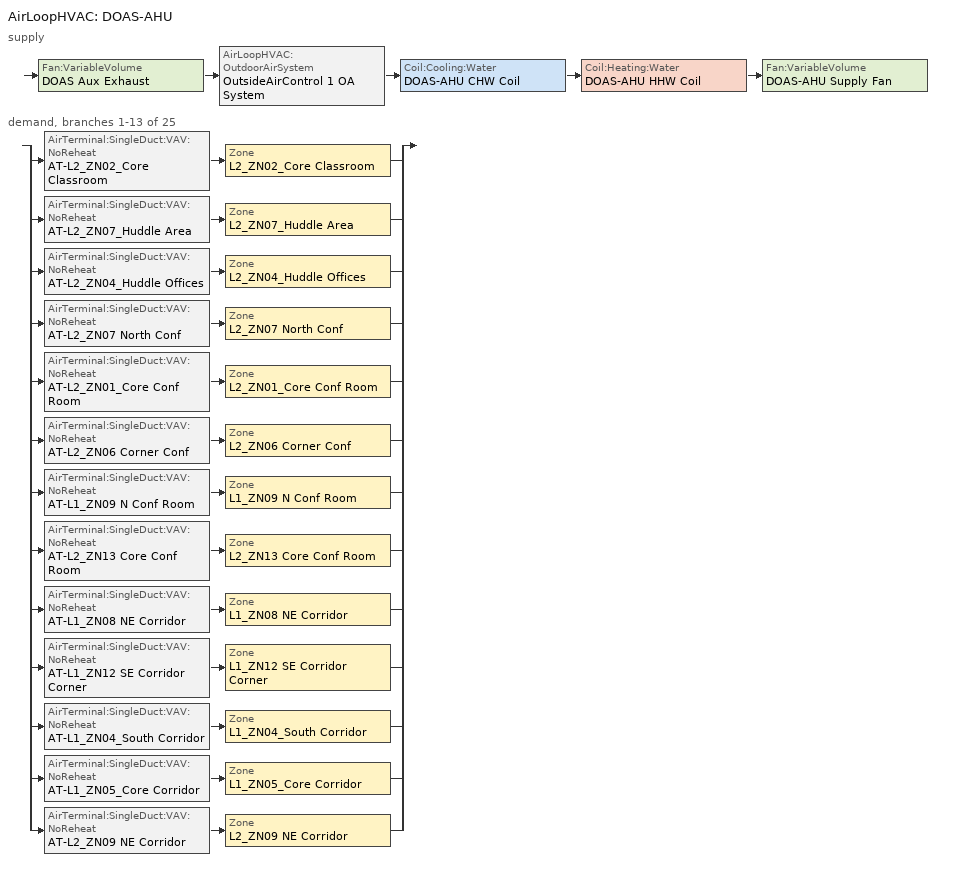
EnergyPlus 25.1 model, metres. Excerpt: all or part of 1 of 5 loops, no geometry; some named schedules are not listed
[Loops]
AirLoopHVAC 'DOAS-AHU'
 supply: Fan:VariableVolume 'DOAS Aux Exhaust' > AirLoopHVAC:OutdoorAirSystem 'OutsideAirControl 1 OA System' > Coil:Cooling:Water 'DOAS-AHU CHW Coil' > Coil:Heating:Water 'DOAS-AHU HHW Coil' > Fan:VariableVolume 'DOAS-AHU Supply Fan'
 demand, branches 1-13 of 25: split
  | AirTerminal:SingleDuct:VAV:NoReheat 'AT-L2_ZN02_Core Classroom' > Zone 'L2_ZN02_Core Classroom'
  | AirTerminal:SingleDuct:VAV:NoReheat 'AT-L2_ZN07_Huddle Area' > Zone 'L2_ZN07_Huddle Area'
  | AirTerminal:SingleDuct:VAV:NoReheat 'AT-L2_ZN04_Huddle Offices' > Zone 'L2_ZN04_Huddle Offices'
  | AirTerminal:SingleDuct:VAV:NoReheat 'AT-L2_ZN07 North Conf' > Zone 'L2_ZN07 North Conf'
  | AirTerminal:SingleDuct:VAV:NoReheat 'AT-L2_ZN01_Core Conf Room' > Zone 'L2_ZN01_Core Conf Room'
  | AirTerminal:SingleDuct:VAV:NoReheat 'AT-L2_ZN06 Corner Conf' > Zone 'L2_ZN06 Corner Conf'
  | AirTerminal:SingleDuct:VAV:NoReheat 'AT-L1_ZN09 N Conf Room' > Zone 'L1_ZN09 N Conf Room'
  | AirTerminal:SingleDuct:VAV:NoReheat 'AT-L2_ZN13 Core Conf Room' > Zone 'L2_ZN13 Core Conf Room'
  | AirTerminal:SingleDuct:VAV:NoReheat 'AT-L1_ZN08 NE Corridor' > Zone 'L1_ZN08 NE Corridor'
  | AirTerminal:SingleDuct:VAV:NoReheat 'AT-L1_ZN12 SE Corridor Corner' > Zone 'L1_ZN12 SE Corridor Corner'
  | AirTerminal:SingleDuct:VAV:NoReheat 'AT-L1_ZN04_South Corridor' > Zone 'L1_ZN04_South Corridor'
  | AirTerminal:SingleDuct:VAV:NoReheat 'AT-L1_ZN05_Core Corridor' > Zone 'L1_ZN05_Core Corridor'
  | AirTerminal:SingleDuct:VAV:NoReheat 'AT-L2_ZN09 NE Corridor' > Zone 'L2_ZN09 NE Corridor'
[ZoneControl:Thermostat] Temperature Difference Between Cutout And Setpoint {deltaC}=0
Name | Zone or ZoneList | Control Type Schedule | Control 1
L1_ZN04_South Corridor Thermostat | L1_ZN04_South Corridor | L1_ZN04_South Corridor Thermostat Schedule | L1_ZN04_South Corridor Thermostat
L1_ZN05_Core Corridor Thermostat | L1_ZN05_Core Corridor | L1_ZN05_Core Corridor Thermostat Schedule | L1_ZN05_Core Corridor Thermostat
L1_ZN08 NE Corridor Thermostat | L1_ZN08 NE Corridor | L1_ZN08 NE Corridor Thermostat Schedule | L1_ZN08 NE Corridor Thermostat
L1_ZN09 N Conf Room Thermostat | L1_ZN09 N Conf Room | L1_ZN09 N Conf Room Thermostat Schedule | L1_ZN09 N Conf Room Thermostat
L1_ZN12 SE Corridor Corner Thermostat | L1_ZN12 SE Corridor Corner | L1_ZN12 SE Corridor Corner Thermostat Schedule | L1_ZN12 SE Corridor Corner Thermostat
L2_ZN01_Core Conf Room Thermostat | L2_ZN01_Core Conf Room | L2_ZN01_Core Conf Room Thermostat Schedule | L2_ZN01_Core Conf Room Thermostat
L2_ZN02_Core Classroom Thermostat | L2_ZN02_Core Classroom | L2_ZN02_Core Classroom Thermostat Schedule | L2_ZN02_Core Classroom Thermostat
L2_ZN04_Huddle Offices Thermostat | L2_ZN04_Huddle Offices | L2_ZN04_Huddle Offices Thermostat Schedule | L2_ZN04_Huddle Offices Thermostat
L2_ZN06 Corner Conf Thermostat | L2_ZN06 Corner Conf | L2_ZN06 Corner Conf Thermostat Schedule | L2_ZN06 Corner Conf Thermostat
L2_ZN07 North Conf Thermostat | L2_ZN07 North Conf | L2_ZN07 North Conf Thermostat Schedule | L2_ZN07 North Conf Thermostat
L2_ZN07_Huddle Area Thermostat | L2_ZN07_Huddle Area | L2_ZN07_Huddle Area Thermostat Schedule | L2_ZN07_Huddle Area Thermostat
L2_ZN09 NE Corridor Thermostat | L2_ZN09 NE Corridor | L2_ZN09 NE Corridor Thermostat Schedule | L2_ZN09 NE Corridor Thermostat
L2_ZN13 Core Conf Room Thermostat | L2_ZN13 Core Conf Room | L2_ZN13 Core Conf Room Thermostat Schedule | L2_ZN13 Core Conf Room Thermostat
[ThermostatSetpoint:DualSetpoint] Heating Setpoint Temperature Schedule=SchoolHtgSetpt; Cooling Setpoint Temperature Schedule=SchoolClgSetpt
L1_ZN04_South Corridor Thermostat; L1_ZN05_Core Corridor Thermostat; L1_ZN08 NE Corridor Thermostat; L1_ZN09 N Conf Room Thermostat; L1_ZN12 SE Corridor Corner Thermostat; L2_ZN01_Core Conf Room Thermostat; L2_ZN02_Core Classroom Thermostat; L2_ZN04_Huddle Offices Thermostat; L2_ZN06 Corner Conf Thermostat; L2_ZN07 North Conf Thermostat; L2_ZN07_Huddle Area Thermostat; L2_ZN09 NE Corridor Thermostat; L2_ZN13 Core Conf Room Thermostat
[AirTerminal:SingleDuct:VAV:NoReheat] Availability Schedule=Always On Discrete; Zone Minimum Air Flow Input Method=FixedFlowRate; Constant Minimum Air Flow Fraction=0.3
Name | Maximum Air Flow Rate {m3/s} | Fixed Minimum Air Flow Rate {m3/s} | Design Specification Outdoor Air Object
AT-L1_ZN04_South Corridor | 0.0500793 | 0.0500793
AT-L1_ZN05_Core Corridor | 0.135542 | 0.135542
AT-L1_ZN08 NE Corridor | 0.16132 | 0.16132
AT-L1_ZN09 N Conf Room | 0.943895 | 0.107391 | L1_ZN09 N Conf Room Design Specification Outdoor Air
AT-L1_ZN12 SE Corridor Corner | 0.0347549 | 0.0347549
AT-L2_ZN01_Core Conf Room | 0.202791 | 0.0740391 | L2_ZN01_Core Conf Room Design Specification Outdoor Air
AT-L2_ZN02_Core Classroom | 0.309596 | 0.0888677 | L2_ZN02_Core Classroom Design Specification Outdoor Air
AT-L2_ZN04_Huddle Offices | 0.117987 | 0.117987
AT-L2_ZN06 Corner Conf | 0.117987 | 0.0255663 | L2_ZN06 Corner Conf Design Specification Outdoor Air
AT-L2_ZN07 North Conf | 0.188779 | 0.0559616 | L2_ZN07 North Conf Design Specification Outdoor Air
AT-L2_ZN07_Huddle Area | 0.283168 | 0.0838415 | L2_ZN07_Huddle Area Design Specification Outdoor Air
AT-L2_ZN09 NE Corridor | 0.0637327 | 0.0637327
AT-L2_ZN13 Core Conf Room | 0.0848038 | 0.0740391 | L2_ZN13 Core Conf Room Design Specification Outdoor Air
[Fan:VariableVolume] Availability Schedule=AllOnHVACAvail; Maximum Flow Rate {m3/s}=8.29613; Fan Power Minimum Flow Rate Input Method=FixedFlowRate; Fan Power Minimum Flow Fraction=0; Motor In Airstream Fraction=1; Fan Power Coefficient 1=0.04076; Fan Power Coefficient 2=0.088045; Fan Power Coefficient 3=-0.072926; Fan Power Coefficient 4=0.94374; Fan Power Coefficient 5=0
Name | Fan Total Efficiency | Pressure Rise {Pa} | Fan Power Minimum Air Flow Rate {m3/s} | Motor Efficiency
DOAS Aux Exhaust | 0.56225 | 357.575 | 2.49849 | 0.865
DOAS-AHU Supply Fan | 0.6006 | 636.606 | 4.80287 | 0.924
[Coil:Cooling:Water]
DOAS-AHU CHW Coil: Availability Schedule=Always On Discrete; Design Water Flow Rate {m3/s}=0.00325842; Design Air Flow Rate {m3/s}=8.29613; Design Inlet Water Temperature {C}=6.66667; Design Inlet Air Temperature {C}=Autosize; Design Outlet Air Temperature {C}=Autosize; Design Inlet Air Humidity Ratio {kgWater/kgDryAir}=Autosize; Design Outlet Air Humidity Ratio {kgWater/kgDryAir}=Autosize; Type of Analysis=DetailedAnalysis; Heat Exchanger Configuration=CrossFlow
[Coil:Heating:Water]
DOAS-AHU HHW Coil: Availability Schedule=Always On Discrete; U-Factor Times Area Value {W/K}=Autosize; Maximum Water Flow Rate {m3/s}=Autosize; Performance Input Method=NominalCapacity; Rated Capacity {W}=90852; Rated Inlet Water Temperature {C}=54.4444; Rated Inlet Air Temperature {C}=16.6; Rated Outlet Water Temperature {C}=48.8889; Rated Outlet Air Temperature {C}=32.2; Rated Ratio for Air and Water Convection=0.5
[Zone equipment]
L1_ZN04_South Corridor: AT-L1_ZN04_South Corridor, FC-L1_ZN04_South Corridor
L1_ZN05_Core Corridor: AT-L1_ZN05_Core Corridor, FC-L1_ZN05_Core Corridor
L1_ZN08 NE Corridor: AT-L1_ZN08 NE Corridor, FC-L1_ZN08 NE Corridor
L1_ZN09 N Conf Room: AT-L1_ZN09 N Conf Room, FC-L1_ZN09 N Conf Room
L1_ZN12 SE Corridor Corner: AT-L1_ZN12 SE Corridor Corner, FC-L1_ZN12 SE Corridor Corner
L2_ZN01_Core Conf Room: AT-L2_ZN01_Core Conf Room, FC-L2_ZN01_Core Conf Room
L2_ZN02_Core Classroom: AT-L2_ZN02_Core Classroom, FC-L2_ZN02_Core Classroom
L2_ZN04_Huddle Offices: AT-L2_ZN04_Huddle Offices, FC-L2_ZN04_Huddle Offices
L2_ZN06 Corner Conf: AT-L2_ZN06 Corner Conf, FC-L2_ZN06 Corner Conf
L2_ZN07 North Conf: AT-L2_ZN07 North Conf, FC-L2_ZN07 North Conf
L2_ZN07_Huddle Area: AT-L2_ZN07_Huddle Area, FC-L2_ZN07_Huddle Area
L2_ZN09 NE Corridor: AT-L2_ZN09 NE Corridor, FC-L2_ZN09 NE Corridor
L2_ZN13 Core Conf Room: AT-L2_ZN13 Core Conf Room, FC-L2_ZN13 Core Conf Room
[Sizing:Zone] Zone Cooling Design Supply Air Temperature Input Method=TemperatureDifference; Zone Cooling Design Supply Air Temperature {C}=14; Zone Cooling Design Supply Air Temperature Difference {deltaC}=11.1111; Zone Heating Design Supply Air Temperature Input Method=TemperatureDifference; Zone Heating Design Supply Air Temperature {C}=40; Zone Heating Design Supply Air Temperature Difference {deltaC}=13.8889; Zone Cooling Design Supply Air Humidity Ratio {kgWater/kgDryAir}=0.0085; Zone Heating Design Supply Air Humidity Ratio {kgWater/kgDryAir}=0.008; Zone Heating Sizing Factor=1; Zone Cooling Sizing Factor=1; Cooling Design Air Flow Method=DesignDay; Cooling Design Air Flow Rate {m3/s}=0; Cooling Minimum Air Flow per Zone Floor Area {m3/s-m2}=0; Cooling Minimum Air Flow {m3/s}=0; Cooling Minimum Air Flow Fraction=0; Heating Design Air Flow Method=DesignDay; Heating Design Air Flow Rate {m3/s}=0; Heating Maximum Air Flow per Zone Floor Area {m3/s-m2}=0; Heating Maximum Air Flow {m3/s}=0; Heating Maximum Air Flow Fraction=0; Account for Dedicated Outdoor Air System=Yes; Dedicated Outdoor Air System Control Strategy=NeutralSupplyAir; Dedicated Outdoor Air Low Setpoint Temperature for Design {C}=12.7778; Dedicated Outdoor Air High Setpoint Temperature for Design {C}=15.5556; Zone Load Sizing Method=Sensible Load Only No Latent Load; Zone Latent Cooling Design Supply Air Humidity Ratio Input Method=HumidityRatioDifference; Zone Cooling Design Supply Air Humidity Ratio Difference {kgWater/kgDryAir}=0.005; Zone Latent Heating Design Supply Air Humidity Ratio Input Method=HumidityRatioDifference; Zone Humidification Design Supply Air Humidity Ratio Difference {kgWater/kgDryAir}=0.005; Type of Space Sum to Use=Coincident
Name | Design Specification Outdoor Air Object
L1_ZN04_South Corridor | L1_ZN04_South Corridor Design Specification Outdoor Air
L1_ZN05_Core Corridor | L1_ZN05_Core Corridor Design Specification Outdoor Air
L1_ZN08 NE Corridor | L1_ZN08 NE Corridor Design Specification Outdoor Air
L1_ZN09 N Conf Room | L1_ZN09 N Conf Room Design Specification Outdoor Air
L1_ZN12 SE Corridor Corner | L1_ZN12 SE Corridor Corner Design Specification Outdoor Air
L2_ZN01_Core Conf Room | L2_ZN01_Core Conf Room Design Specification Outdoor Air
L2_ZN02_Core Classroom | L2_ZN02_Core Classroom Design Specification Outdoor Air
L2_ZN04_Huddle Offices | L2_ZN04_Huddle Offices Design Specification Outdoor Air
L2_ZN06 Corner Conf | L2_ZN06 Corner Conf Design Specification Outdoor Air
L2_ZN07 North Conf | L2_ZN07 North Conf Design Specification Outdoor Air
L2_ZN07_Huddle Area | L2_ZN07_Huddle Area Design Specification Outdoor Air
L2_ZN09 NE Corridor | L2_ZN09 NE Corridor Design Specification Outdoor Air
L2_ZN13 Core Conf Room | L2_ZN13 Core Conf Room Design Specification Outdoor Air
[DesignSpecification:OutdoorAir] Outdoor Air Method=Maximum; Outdoor Air Flow per Zone {m3/s}=0; Outdoor Air Flow Air Changes per Hour {1/hr}=0
Name | Outdoor Air Flow per Person {m3/s-person} | Outdoor Air Flow per Zone Floor Area {m3/s-m2}
L1_ZN01_SE_Open Office Design Specification Outdoor Air; L1_ZN02 Core_Open Office Design Specification Outdoor Air; L1_ZN03_South Open Office Design Specification Outdoor Air; L1_ZN14_Core Open Office Design Specification Outdoor Air; L2_ZN03_South Open Office Design Specification Outdoor Air; L2_ZN05_Core Open Office Cor Design Specification Outdoor Air | 0 | 0.006604
L1_ZN04_South Corridor Design Specification Outdoor Air; L1_ZN05_Core Corridor Design Specification Outdoor Air; L1_ZN08 NE Corridor Design Specification Outdoor Air; L1_ZN12 SE Corridor Corner Design Specification Outdoor Air; L1_ZN13 Elec Room Design Specification Outdoor Air; L2_ZN09 NE Corridor Design Specification Outdoor Air; L2_ZN12 Storage Design Specification Outdoor Air | 0 | 0.000762
L1_ZN05_Fitness Center Design Specification Outdoor Air | 0 | 0.00194642
L1_ZN09 N Conf Room Design Specification Outdoor Air; L1_ZN13 Lobby NW Design Specification Outdoor Air; L2_ZN01_Core Conf Room Design Specification Outdoor Air; L2_ZN02_Core Classroom Design Specification Outdoor Air; L2_ZN06 Corner Conf Design Specification Outdoor Air; L2_ZN07 North Conf Design Specification Outdoor Air; L2_ZN07_Huddle Area Design Specification Outdoor Air; L2_ZN11_Breakroom Design Specification Outdoor Air; L2_ZN13 Core Conf Room Design Specification Outdoor Air | 0.00707921 | 0.000762
L2_ZN04_Huddle Offices Design Specification Outdoor Air | 0 | 0.003579
L2_ZN08_Recep Corridor Design Specification Outdoor Air | 0 | 0.000861334
[AirLoopHVAC]
DOAS-AHU: Design Supply Air Flow Rate {m3/s}=8.29613; Design Return Air Flow Fraction of Supply Air Flow=0
[Sizing:System]
DOAS-AHU: Type of Load to Size On=Sensible; Design Outdoor Air Flow Rate {m3/s}=Autosize; Central Heating Maximum System Air Flow Ratio=0.57893; Preheat Design Temperature {C}=5.68434e-14; Preheat Design Humidity Ratio {kgWater/kgDryAir}=0; Precool Design Temperature {C}=5.68434e-14; Precool Design Humidity Ratio {kgWater/kgDryAir}=0; Central Cooling Design Supply Air Temperature {C}=12.7778; Central Heating Design Supply Air Temperature {C}=15.5556; Type of Zone Sum to Use=Coincident; 100% Outdoor Air in Cooling=No; 100% Outdoor Air in Heating=No; Central Cooling Design Supply Air Humidity Ratio {kgWater/kgDryAir}=0.0085; Central Heating Design Supply Air Humidity Ratio {kgWater/kgDryAir}=0.008; Cooling Supply Air Flow Rate Method=DesignDay; Cooling Supply Air Flow Rate {m3/s}=0; Cooling Supply Air Flow Rate Per Floor Area {m3/s-m2}=0.00996765; Cooling Fraction of Autosized Cooling Supply Air Flow Rate=1; Cooling Supply Air Flow Rate Per Unit Cooling Capacity {m3/s-W}=3.94755e-05; Heating Supply Air Flow Rate Method=DesignDay; Heating Supply Air Flow Rate {m3/s}=0; Heating Supply Air Flow Rate Per Floor Area {m3/s-m2}=0.00996765; Heating Fraction of Autosized Heating Supply Air Flow Rate=1; Heating Fraction of Autosized Cooling Supply Air Flow Rate=1; Heating Supply Air Flow Rate Per Unit Heating Capacity {m3/s-W}=3.15882e-05; System Outdoor Air Method=ZoneSum; Zone Maximum Outdoor Air Fraction=1; Cooling Design Capacity Method=CoolingDesignCapacity; Cooling Design Capacity {W}=Autosize; Cooling Design Capacity Per Floor Area {W/m2}=234.7; Fraction of Autosized Cooling Design Capacity=1; Heating Design Capacity Method=HeatingDesignCapacity; Heating Design Capacity {W}=Autosize; Heating Design Capacity Per Floor Area {W/m2}=157; Fraction of Autosized Heating Design Capacity=1; Central Cooling Capacity Control Method=OnOff; Occupant Diversity=Autosize
[Controller:OutdoorAir]
OutsideAirControl 1: Minimum Outdoor Air Flow Rate {m3/s}=8.29613; Maximum Outdoor Air Flow Rate {m3/s}=8.29613; Economizer Control Type=NoEconomizer; Economizer Control Action Type=ModulateFlow; Economizer Maximum Limit Enthalpy {J/kg}=64000; Lockout Type=NoLockout; Minimum Limit Type=ProportionalMinimum; Minimum Outdoor Air Schedule=Always On Discrete; Mechanical Ventilation Controller=OutsideAirControl 1 Mech Vent Controller; High Humidity Control=No; High Humidity Outdoor Air Flow Ratio=1; Control High Indoor Humidity Based on Outdoor Humidity Ratio=Yes; Heat Recovery Bypass Control Type=BypassWhenOAFlowGreaterThanMinimum; Economizer Operation Staging=InterlockedWithMechanicalCooling
[Controller:MechanicalVentilation]
OutsideAirControl 1 Mech Vent Controller: Availability Schedule=Always On Discrete; Demand Controlled Ventilation=Yes; System Outdoor Air Method=ZoneSum; Zone or ZoneList Name 1=L2_ZN02_Core Classroom; Design Specification Outdoor Air Object Name 1=L2_ZN02_Core Classroom Design Specification Outdoor Air; Zone or ZoneList Name 2=L2_ZN07_Huddle Area; Design Specification Outdoor Air Object Name 2=L2_ZN07_Huddle Area Design Specification Outdoor Air; Zone or ZoneList Name 3=L2_ZN04_Huddle Offices; Design Specification Outdoor Air Object Name 3=L2_ZN04_Huddle Offices Design Specification Outdoor Air; Zone or ZoneList Name 4=L2_ZN07 North Conf; Design Specification Outdoor Air Object Name 4=L2_ZN07 North Conf Design Specification Outdoor Air; Zone or ZoneList Name 5=L2_ZN01_Core Conf Room; Design Specification Outdoor Air Object Name 5=L2_ZN01_Core Conf Room Design Specification Outdoor Air; Zone or ZoneList Name 6=L2_ZN06 Corner Conf; Design Specification Outdoor Air Object Name 6=L2_ZN06 Corner Conf Design Specification Outdoor Air; Zone or ZoneList Name 7=L1_ZN09 N Conf Room; Design Specification Outdoor Air Object Name 7=L1_ZN09 N Conf Room Design Specification Outdoor Air; Zone or ZoneList Name 8=L2_ZN13 Core Conf Room; Design Specification Outdoor Air Object Name 8=L2_ZN13 Core Conf Room Design Specification Outdoor Air; Zone or ZoneList Name 9=L1_ZN08 NE Corridor; Design Specification Outdoor Air Object Name 9=L1_ZN08 NE Corridor Design Specification Outdoor Air; Zone or ZoneList Name 10=L1_ZN12 SE Corridor Corner; Design Specification Outdoor Air Object Name 10=L1_ZN12 SE Corridor Corner Design Specification Outdoor Air; Zone or ZoneList Name 11=L1_ZN04_South Corridor; Design Specification Outdoor Air Object Name 11=L1_ZN04_South Corridor Design Specification Outdoor Air; Zone or ZoneList Name 12=L1_ZN05_Core Corridor; Design Specification Outdoor Air Object Name 12=L1_ZN05_Core Corridor Design Specification Outdoor Air; Zone or ZoneList Name 13=L2_ZN09 NE Corridor; Design Specification Outdoor Air Object Name 13=L2_ZN09 NE Corridor Design Specification Outdoor Air; Zone or ZoneList Name 14=L2_ZN08_Recep Corridor; Design Specification Outdoor Air Object Name 14=L2_ZN08_Recep Corridor Design Specification Outdoor Air; Zone or ZoneList Name 15=L1_ZN13 Elec Room; Design Specification Outdoor Air Object Name 15=L1_ZN13 Elec Room Design Specification Outdoor Air; Zone or ZoneList Name 16=L2_ZN11_Breakroom; Design Specification Outdoor Air Object Name 16=L2_ZN11_Breakroom Design Specification Outdoor Air; Zone or ZoneList Name 17=L1_ZN13 Lobby NW; Design Specification Outdoor Air Object Name 17=L1_ZN13 Lobby NW Design Specification Outdoor Air; Zone or ZoneList Name 18=L1_ZN03_South Open Office; Design Specification Outdoor Air Object Name 18=L1_ZN03_South Open Office Design Specification Outdoor Air; Zone or ZoneList Name 19=L1_ZN02 Core_Open Office; Design Specification Outdoor Air Object Name 19=L1_ZN02 Core_Open Office Design Specification Outdoor Air; Zone or ZoneList Name 20=L2_ZN03_South Open Office; Design Specification Outdoor Air Object Name 20=L2_ZN03_South Open Office Design Specification Outdoor Air; Zone or ZoneList Name 21=L2_ZN05_Core Open Office Cor; Design Specification Outdoor Air Object Name 21=L2_ZN05_Core Open Office Cor Design Specification Outdoor Air; Zone or ZoneList Name 22=L1_ZN14_Core Open Office; Design Specification Outdoor Air Object Name 22=L1_ZN14_Core Open Office Design Specification Outdoor Air; Zone or ZoneList Name 23=L2_ZN12 Storage; Design Specification Outdoor Air Object Name 23=L2_ZN12 Storage Design Specification Outdoor Air; Zone or ZoneList Name 24=L1_ZN05_Fitness Center; Design Specification Outdoor Air Object Name 24=L1_ZN05_Fitness Center Design Specification Outdoor Air; Zone or ZoneList Name 25=L1_ZN01_SE_Open Office; Design Specification Outdoor Air Object Name 25=L1_ZN01_SE_Open Office Design Specification Outdoor Air
[SetpointManager:MixedAir] Control Variable=Temperature
Name | Setpoint Node or NodeList
DOAS Aux Exhaust Outlet Node OS Default SPM | DOAS Aux Exhaust Outlet Node
L1_ZN03_South Open Office PropExhFan Heat Recovery OA Stream Outlet Node OS Default SPM | L1_ZN03_South Open Office PropExhFan Heat Recovery OA Stream Outlet Node
L1_ZN01_SE_Open Office PropExhFan Heat Recovery OA Stream Outlet Node OS Default SPM | L1_ZN01_SE_Open Office PropExhFan Heat Recovery OA Stream Outlet Node
OutsideAirControl 1 OA System Mixed Air Node OS Default SPM | OutsideAirControl 1 OA System Mixed Air Node
DOAS-AHU CHW Coil Air Outlet Node OS Default SPM | DOAS-AHU CHW Coil Air Outlet Node
[Controller:WaterCoil] Control Variable=Temperature; Actuator Variable=Flow; Controller Convergence Tolerance {deltaC}=0.1; Minimum Actuated Flow {m3/s}=0
Name | Action | Maximum Actuated Flow {m3/s}
Controller Water Coil 2 | Reverse | 0.00407302
Controller Water Coil 1 | Normal | 0.00489036
[HeatExchanger:AirToAir:SensibleAndLatent] Availability Schedule=Always On Discrete; Nominal Supply Air Flow Rate {m3/s}=8.29613; Sensible Effectiveness at 100% Heating Air Flow=0.6; Latent Effectiveness at 100% Heating Air Flow=0; Sensible Effectiveness at 100% Cooling Air Flow=0.6; Latent Effectiveness at 100% Cooling Air Flow=0; Nominal Electric Power {W}=0; Supply Air Outlet Temperature Control=Yes; Heat Exchanger Type=Plate; Frost Control Type=None; Threshold Temperature {C}=1.7; Economizer Lockout=No; Sensible Effectiveness of Heating Air Flow Curve=DOAS-AHU HRV_SensibleHeatingEff; Latent Effectiveness of Heating Air Flow Curve=DOAS-AHU HRV_LatentHeatingEff; Sensible Effectiveness of Cooling Air Flow Curve=DOAS-AHU HRV_SensibleCoolingEff; Latent Effectiveness of Cooling Air Flow Curve=DOAS-AHU HRV_LatentCoolingEff
L1_ZN03_South Open Office PropExhFan Heat Recovery; L1_ZN02 Core_Open Office PropExhFan Heat Recovery; L1_ZN01_SE_Open Office PropExhFan Heat Recovery; DOAS-AHU HRV
[SetpointManager:Scheduled]
DOAS-AHU HRV Setpoint: Control Variable=Temperature; Schedule=DOAS-AHU HRV Setpoint; Setpoint Node or NodeList=DOAS-AHU HRV OA Stream Outlet Node
[Schedule:Year]
AllOnHVACAvail: AllOnHVACAvailWk, 1, 1, 12, 31
SchoolHtgSetpt: SchoolHtgSetptWk, 1, 1, 12, 31
SchoolClgSetpt: SchoolClgSetptWk, 1, 1, 12, 31
DOAS-AHU HRV Setpoint: DOAS-AHU HRV Setpoint Week Rule - Jan1-Dec31, 1, 1, 12, 31
[Schedule:Week:Daily]
AllOnHVACAvailWk: AllOnHVACAvailDay, AllOnHVACAvailDay, AllOnHVACAvailDay, AllOnHVACAvailDay, AllOnHVACAvailDay, AllOnHVACAvailDay, AllOnHVACAvailDay, AllOnHVACAvailDay, AllOnHVACAvailDay, AllOnHVACAvailDay, AllOnHVACAvailDay, AllOnHVACAvailDay
[Schedule:Compact]
L1_ZN04_South Corridor Thermostat Schedule; L1_ZN05_Core Corridor Thermostat Schedule; L1_ZN08 NE Corridor Thermostat Schedule; L1_ZN09 N Conf Room Thermostat Schedule; L1_ZN12 SE Corridor Corner Thermostat Schedule; L2_ZN01_Core Conf Room Thermostat Schedule; L2_ZN02_Core Classroom Thermostat Schedule; L2_ZN04_Huddle Offices Thermostat Schedule; L2_ZN06 Corner Conf Thermostat Schedule; L2_ZN07 North Conf Thermostat Schedule; L2_ZN07_Huddle Area Thermostat Schedule; L2_ZN09 NE Corridor Thermostat Schedule; L2_ZN13 Core Conf Room Thermostat Schedule: Through: 12/31, For: AllDays, Until: 24:00, 4
[Schedule:Constant]
Always On Discrete: Hourly Value=1
[Table:Lookup]
DOAS-AHU HRV_SensibleHeatingEff: DOAS-AHU HRV_SensibleHeatingEff Independent Variable List, DivisorOnly, 0.6, 0, 10, Dimensionless, 0.65, 0.6
DOAS-AHU HRV_LatentHeatingEff: DOAS-AHU HRV_LatentHeatingEff Independent Variable List, DivisorOnly, 1, 0, 10, Dimensionless, 0, 0
DOAS-AHU HRV_SensibleCoolingEff: DOAS-AHU HRV_SensibleCoolingEff Independent Variable List, DivisorOnly, 0.6, 0, 10, Dimensionless, 0.65, 0.6
DOAS-AHU HRV_LatentCoolingEff: DOAS-AHU HRV_LatentCoolingEff Independent Variable List, DivisorOnly, 1, 0, 10, Dimensionless, 0, 0
